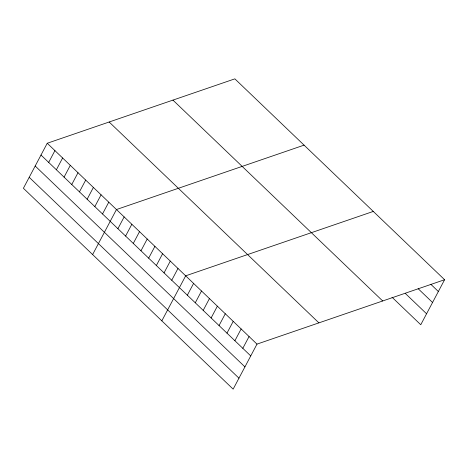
<?xml version="1.0" encoding="UTF-8"?>
<svg xmlns="http://www.w3.org/2000/svg" width="468" height="468" viewBox="0 0 468 468"><rect width="100%" height="100%" fill="white"/><g stroke="black" fill="none" stroke-linecap="round" stroke-linejoin="round"><path stroke-width="0.7" d="M47.239 143.255L23.4 188.276L233.146 389.142L256.985 344.12L444.6 279.724L234.854 78.858L47.239 143.255L256.985 344.12M48.69 162.408L54.931 150.62M56.376 169.773L62.618 157.985M64.069 177.138L70.311 165.35M71.762 184.503L78.004 172.715M79.449 191.868L85.691 180.081M87.142 199.233L93.384 187.446M94.834 206.599L101.076 194.811M102.521 213.964L108.763 202.176M92.617 254.563L116.456 209.541L304.071 145.144M117.907 228.694L124.149 216.906M125.594 236.059L131.836 224.271M133.286 243.424L139.528 231.637M140.973 250.789L147.215 239.002M148.666 258.155L154.908 246.361M156.359 265.52L162.601 253.726M164.046 272.885L170.288 261.091M171.738 280.25L177.98 268.456M161.834 320.849L185.673 275.822L373.288 211.425M187.352 295.203L193.594 283.415M195.279 302.79L201.521 291.002M203.2 310.378L209.442 298.59M211.126 317.965L217.368 306.177M219.047 325.552L225.289 313.765M226.974 333.146L233.216 321.352M234.895 340.733L241.137 328.94M242.816 348.321L249.064 336.533M444.6 279.724L420.761 324.745L392.038 297.238M430.929 284.398L438.358 291.511M418.187 288.727L432.549 302.48M405.27 293.383L426.57 313.776M172.944 100.105L382.689 300.971M109.155 122.002L318.895 322.867M40.997 155.043L250.743 355.908M35.188 166.011L244.934 366.877M29.209 177.308L238.955 378.173"/></g></svg>
